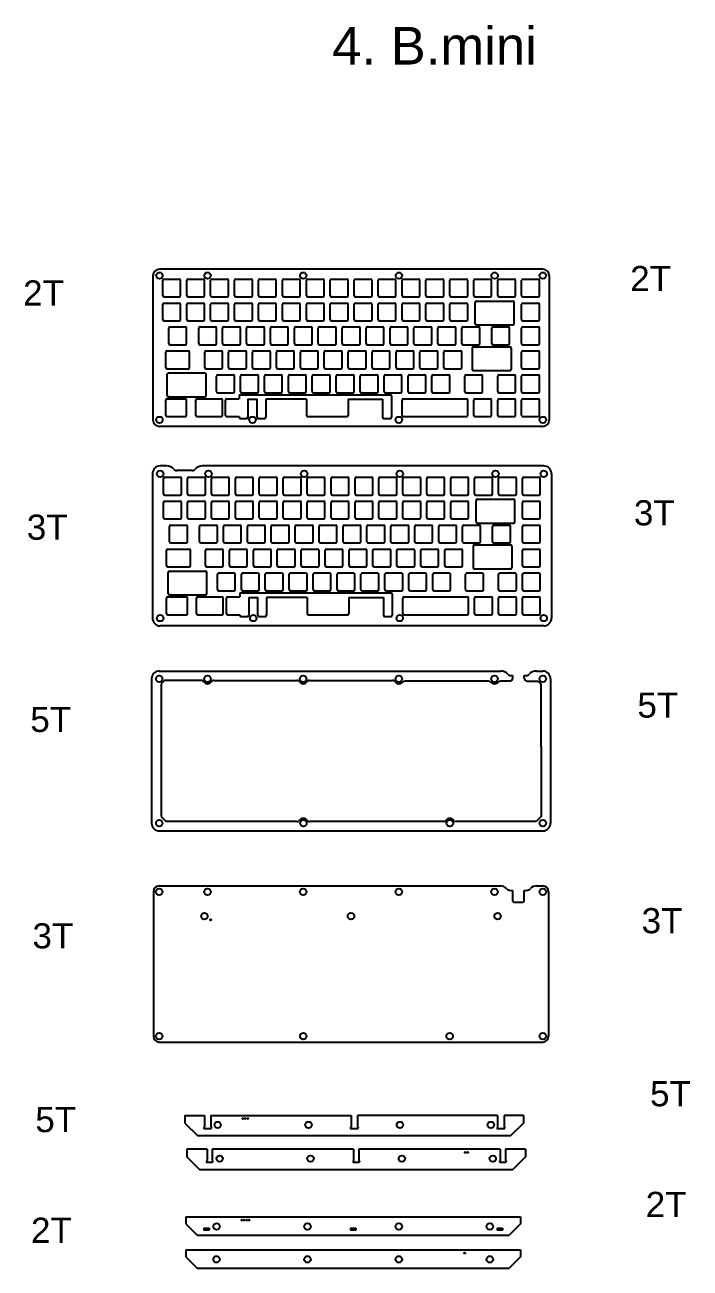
# Model space of a CAD drawing. Header units: millimetres. Extents: x 274 to 3232, y 733 to 1752.
# Drawn here: x 1995 to 2525, y 746 to 1735 of the extents above; entities that cross this region are included whole.
import ezdxf

# ---------------------------------------------------------------- set-up
doc = ezdxf.new("R2010")
doc.units = ezdxf.units.MM
doc.styles.get("Standard").update_dxf_attribs({"font": 'arial.ttf'})

# ---------------------------------------------------------------- blocks, each defined once
blk = doc.blocks.new('switch hole for acrylic')
for p, q in [((-7.1, -6.1), (-7.1, 6.1)), ((-6.1, 7.1), (6.1, 7.1)), ((7.1, -6.1), (7.1, 6.1)), ((-6.1, -7.1), (6.1, -7.1))]:
    blk.add_line(p, q)
for centre, start, end in [((-6.1, 6.1), 90, 180), ((6.1, 6.1), 0, 90), ((-6.1, -6.1), 180, 270), ((6.1, -6.1), 270, 0)]:
    blk.add_arc(centre, 1, start, end)

msp = doc.modelspace()

# ---------------------------------------------------------------- linework, layer by layer
for p, q in [((2096.87, 1535.83), (2096.87, 1421.03)), ((2407.37, 1540.93), (2101.97, 1540.93)), ((2412.47, 1535.83), (2412.47, 1421.03)), ((2353.53, 1497.6), (2353.53, 1514.54)), ((2354.53, 1515.54), (2383.41, 1515.54)), ((2384.41, 1497.6), (2384.41, 1514.54)), ((2354.53, 1496.6), (2383.41, 1496.6)), ((2107.08, 1462.76), (2107.08, 1474.96)), ((2108.08, 1475.96), (2125.04, 1475.96)), ((2126.04, 1462.76), (2126.04, 1474.96)), ((2351.15, 1478.21), (2351.15, 1461.27)), ((2352.15, 1479.21), (2381.03, 1479.21)), ((2382.03, 1478.21), (2382.03, 1461.27)), ((2108.08, 1461.76), (2125.04, 1461.76)), ((2108.26, 1440.45), (2108.26, 1457.39)), ((2109.26, 1458.39), (2138.14, 1458.39)), ((2139.14, 1440.45), (2139.14, 1457.39)), ((2352.15, 1460.27), (2381.03, 1460.27)), ((2107.08, 1424.66), (2107.08, 1436.86)), ((2108.08, 1437.86), (2122.66, 1437.86)), ((2109.26, 1439.45), (2138.14, 1439.45)), ((2123.66, 1424.66), (2123.66, 1436.86)), ((2130.89, 1424.66), (2130.89, 1436.86)), ((2131.89, 1437.86), (2151.23, 1437.86)), ((2152.23, 1424.66), (2152.23, 1436.86)), ((2154.7, 1424.66), (2154.7, 1436.86)), ((2155.7, 1437.86), (2165.44, 1437.86)), ((2165.44, 1440.11), (2165.44, 1437.86)), ((2166.44, 1441.11), (2285.74, 1441.11)), ((2172.44, 1437.46), (2172.44, 1423.23)), ((2172.44, 1437.46), (2179.73, 1437.46)), ((2179.73, 1423.23), (2179.73, 1437.46)), ((2186.73, 1437.46), (2186.73, 1423.23)), ((2218.99, 1437.46), (2186.73, 1437.46)), ((2218.99, 1437.46), (2218.99, 1424.66)), ((2252.24, 1437.46), (2252.24, 1424.66)), ((2252.24, 1437.46), (2279.74, 1437.46)), ((2279.74, 1437.46), (2279.74, 1423.23)), ((2286.74, 1440.11), (2286.74, 1423.23)), ((2295.19, 1424.66), (2295.19, 1436.86)), ((2296.19, 1437.86), (2346.49, 1437.86)), ((2347.49, 1424.66), (2347.49, 1436.86)), ((2407.37, 1415.93), (2101.97, 1415.93)), ((2108.08, 1423.66), (2122.66, 1423.66)), ((2131.89, 1423.66), (2151.23, 1423.66)), ((2155.7, 1423.66), (2165.44, 1423.66)), ((2165.44, 1423.66), (2165.44, 1423.23)), ((2166.44, 1422.23), (2171.44, 1422.23)), ((2180.73, 1422.23), (2185.73, 1422.23)), ((2219.99, 1423.66), (2251.24, 1423.66)), ((2280.74, 1422.23), (2285.74, 1422.23)), ((2296.19, 1423.66), (2346.49, 1423.66)), ((2096.42, 1378.23), (2096.42, 1263.43)), ((2107.66, 1384.43), (2102.62, 1384.43)), ((2128.14, 1380.83), (2115.79, 1380.83)), ((2408.02, 1384.43), (2136.27, 1384.43)), ((2414.22, 1378.23), (2414.22, 1263.43)), ((2354.18, 1340), (2354.18, 1356.94)), ((2355.18, 1357.94), (2384.05, 1357.94)), ((2385.05, 1340), (2385.05, 1356.94)), ((2355.18, 1339), (2384.05, 1339)), ((2107.72, 1305.15), (2107.72, 1317.35)), ((2108.72, 1318.35), (2125.68, 1318.35)), ((2126.68, 1305.15), (2126.68, 1317.35)), ((2351.8, 1320.61), (2351.8, 1303.67)), ((2352.8, 1321.61), (2381.67, 1321.61)), ((2382.67, 1320.61), (2382.67, 1303.67)), ((2108.72, 1304.15), (2125.68, 1304.15)), ((2108.91, 1282.85), (2108.91, 1299.79)), ((2109.91, 1300.79), (2138.78, 1300.79)), ((2139.78, 1282.85), (2139.78, 1299.79)), ((2352.8, 1302.67), (2381.67, 1302.67)), ((2107.72, 1267.05), (2107.72, 1279.25)), ((2108.72, 1280.25), (2123.3, 1280.25)), ((2109.91, 1281.85), (2138.78, 1281.85)), ((2124.3, 1267.05), (2124.3, 1279.25)), ((2131.53, 1267.05), (2131.53, 1279.25)), ((2132.53, 1280.25), (2151.88, 1280.25)), ((2152.88, 1267.05), (2152.88, 1279.25)), ((2155.35, 1267.05), (2155.35, 1279.25)), ((2156.35, 1280.25), (2166.09, 1280.25)), ((2166.09, 1282.51), (2166.09, 1280.25)), ((2167.09, 1283.51), (2286.39, 1283.51)), ((2173.09, 1279.85), (2173.09, 1265.63)), ((2173.09, 1279.85), (2180.38, 1279.85)), ((2180.38, 1265.63), (2180.38, 1279.85)), ((2187.38, 1279.85), (2187.38, 1265.63)), ((2219.64, 1279.85), (2187.38, 1279.85)), ((2219.64, 1279.85), (2219.64, 1267.05)), ((2252.89, 1279.85), (2252.89, 1267.05)), ((2252.89, 1279.85), (2280.39, 1279.85)), ((2280.39, 1279.85), (2280.39, 1265.63)), ((2287.39, 1282.51), (2287.39, 1265.63)), ((2295.84, 1267.05), (2295.84, 1279.25)), ((2296.84, 1280.25), (2347.14, 1280.25)), ((2348.14, 1267.05), (2348.14, 1279.25)), ((2108.72, 1266.05), (2123.3, 1266.05)), ((2132.53, 1266.05), (2151.88, 1266.05)), ((2156.35, 1266.05), (2166.09, 1266.05)), ((2166.09, 1266.05), (2166.09, 1265.63)), ((2220.64, 1266.05), (2251.89, 1266.05)), ((2296.84, 1266.05), (2347.14, 1266.05)), ((2408.02, 1257.23), (2102.62, 1257.23)), ((2167.09, 1264.63), (2172.09, 1264.63)), ((2181.38, 1264.63), (2186.38, 1264.63)), ((2281.39, 1264.63), (2286.39, 1264.63)), ((2101.91, 1221.29), (2373.66, 1221.29)), ((2381.79, 1217.7), (2383.46, 1217.7)), ((2383.46, 1215.79), (2383.46, 1217.7)), ((2392.46, 1215.79), (2392.46, 1217.7)), ((2392.46, 1217.7), (2394.14, 1217.7)), ((2402.27, 1221.29), (2407.31, 1221.29)), ((2095.71, 1215.09), (2095.71, 1100.29)), ((2105.93, 1213.69), (2103.46, 1211.22)), ((2103.46, 1211.22), (2103.46, 1105.44)), ((2135.24, 1213.69), (2105.93, 1213.69)), ((2145.39, 1213.69), (2211.44, 1213.69)), ((2221.59, 1213.69), (2287.64, 1213.69)), ((2364.17, 1213.29), (2297.45, 1213.29)), ((2380.96, 1213.29), (2373.65, 1213.29)), ((2394.96, 1213.29), (2403.55, 1213.29)), ((2403.55, 1213.29), (2405.61, 1211.23)), ((2405.61, 1211.23), (2405.61, 1162.88)), ((2413.51, 1215.09), (2413.51, 1100.29)), ((2406.01, 1161.14), (2406.01, 1105.69)), ((2103.46, 1105.44), (2107.41, 1101.49)), ((2211.51, 1101.49), (2107.41, 1101.49)), ((2329.1, 1101.49), (2221.71, 1101.49)), ((2401.91, 1101.59), (2337.25, 1101.59)), ((2406.01, 1105.69), (2401.91, 1101.59)), ((2101.91, 1094.09), (2407.31, 1094.09)), ((2101.85, 1050.36), (2373.59, 1050.36)), ((2402.21, 1050.36), (2407.25, 1050.36)), ((2097.15, 1045.66), (2097.15, 930.86)), ((2381.73, 1046.77), (2383.4, 1046.77)), ((2383.4, 1038.27), (2383.4, 1046.77)), ((2392.4, 1038.27), (2392.4, 1046.77)), ((2392.4, 1046.77), (2394.08, 1046.77)), ((2411.95, 1045.66), (2411.95, 930.86)), ((2391.4, 1037.27), (2384.4, 1037.27)), ((2101.85, 926.16), (2407.25, 926.16))]:
    msp.add_line(p, q)
at = {"color": 1}
for p, q in [((2122.34, 867.71), (2137.79, 867.71)), ((2122.34, 867.71), (2122.34, 861.71)), ((2122.34, 861.71), (2132.34, 851.71)), ((2137.79, 867.71), (2137.79, 858.71)), ((2142.89, 867.71), (2254.57, 867.71)), ((2142.89, 867.71), (2142.89, 858.71)), ((2254.57, 867.71), (2254.57, 858.71)), ((2371.34, 867.71), (2259.67, 867.71)), ((2259.67, 867.71), (2259.67, 858.71)), ((2371.34, 867.71), (2371.34, 858.71)), ((2391.89, 867.71), (2376.44, 867.71)), ((2376.44, 867.71), (2376.44, 858.71)), ((2391.89, 861.71), (2381.89, 851.71)), ((2391.89, 867.71), (2391.89, 861.71)), ((2132.34, 851.71), (2381.89, 851.71)), ((2137.29, 858.12), (2137.29, 857.61)), ((2137.79, 858.71), (2137.35, 858.27)), ((2142.99, 857.21), (2137.69, 857.21)), ((2142.89, 858.71), (2143.33, 858.27)), ((2143.39, 858.12), (2143.39, 857.61)), ((2254.07, 858.12), (2254.07, 857.61)), ((2254.57, 858.71), (2254.13, 858.27)), ((2259.77, 857.21), (2254.47, 857.21)), ((2259.67, 858.71), (2260.11, 858.27)), ((2260.17, 858.12), (2260.17, 857.61)), ((2370.84, 858.12), (2370.84, 857.61)), ((2371.34, 858.71), (2370.9, 858.27)), ((2376.54, 857.21), (2371.24, 857.21)), ((2376.44, 858.71), (2376.88, 858.27)), ((2376.94, 858.12), (2376.94, 857.61)), ((2123.93, 840.86), (2123.93, 834.86)), ((2139.88, 840.86), (2123.93, 840.86)), ((2139.88, 840.86), (2139.88, 831.86)), ((2256.65, 840.86), (2143.98, 840.86)), ((2143.98, 840.86), (2143.98, 831.86)), ((2256.65, 840.86), (2256.65, 831.86)), ((2373.43, 840.86), (2260.75, 840.86)), ((2260.75, 840.86), (2260.75, 831.86)), ((2373.43, 840.86), (2373.43, 831.86)), ((2393.48, 840.86), (2377.53, 840.86)), ((2377.53, 840.86), (2377.53, 831.86)), ((2393.48, 840.86), (2393.48, 834.86)), ((2123.93, 834.86), (2133.93, 824.86)), ((2139.38, 831.28), (2139.38, 830.76)), ((2139.88, 831.86), (2139.44, 831.42)), ((2143.98, 831.86), (2144.42, 831.42)), ((2144.48, 831.28), (2144.48, 830.76)), ((2256.15, 831.28), (2256.15, 830.76)), ((2256.65, 831.86), (2256.21, 831.42)), ((2260.75, 831.86), (2261.19, 831.42)), ((2261.25, 831.28), (2261.25, 830.76)), ((2372.93, 831.28), (2372.93, 830.76)), ((2373.43, 831.86), (2372.99, 831.42)), ((2377.53, 831.86), (2377.97, 831.42)), ((2378.03, 831.28), (2378.03, 830.76)), ((2393.48, 834.86), (2383.48, 824.86)), ((2133.93, 824.86), (2383.48, 824.86)), ((2144.08, 830.36), (2139.78, 830.36)), ((2260.85, 830.36), (2256.55, 830.36)), ((2377.63, 830.36), (2373.33, 830.36)), ((2123.04, 786.95), (2389.59, 786.95)), ((2123.04, 786.95), (2123.04, 781.57)), ((2123.04, 781.57), (2132.16, 772.45)), ((2389.59, 781.57), (2380.47, 772.45)), ((2389.59, 786.95), (2389.59, 781.57)), ((2132.16, 772.45), (2380.47, 772.45)), ((2137.44, 778), (2137.44, 776.4)), ((2137.44, 778), (2141.64, 778)), ((2141.64, 776.4), (2137.44, 776.4)), ((2141.64, 778), (2141.64, 776.4)), ((2254.21, 778), (2254.21, 776.4)), ((2254.21, 778), (2258.41, 778)), ((2258.41, 776.4), (2254.21, 776.4)), ((2258.41, 778), (2258.41, 776.4)), ((2370.99, 778), (2370.99, 776.4)), ((2370.99, 778), (2375.19, 778)), ((2375.19, 776.4), (2370.99, 776.4)), ((2375.19, 778), (2375.19, 776.4)), ((2123.04, 760.76), (2389.59, 760.76)), ((2123.04, 760.76), (2123.04, 755.38)), ((2123.04, 755.38), (2132.16, 746.26)), ((2389.59, 755.38), (2380.47, 746.26)), ((2389.59, 760.76), (2389.59, 755.38)), ((2132.16, 746.26), (2380.47, 746.26))]:
    msp.add_line(p, q, dxfattribs=at)
for centre, radius in [((2101.97, 1535.83), 2.6), ((2140.37, 1535.83), 2.6), ((2216.57, 1535.83), 2.6), ((2292.77, 1535.83), 2.6), ((2368.97, 1535.83), 2.6), ((2407.37, 1535.83), 2.6), ((2101.97, 1421.03), 2.6), ((2176.09, 1421.03), 2.6), ((2292.68, 1421.03), 2.6), ((2407.37, 1421.03), 2.6), ((2102.62, 1378.23), 2.6), ((2141.02, 1378.23), 2.6), ((2217.22, 1378.23), 2.6), ((2293.42, 1378.23), 2.6), ((2369.62, 1378.23), 2.6), ((2408.02, 1378.23), 2.6), ((2102.62, 1263.43), 2.6), ((2176.73, 1263.43), 2.6), ((2293.32, 1263.43), 2.6), ((2408.02, 1263.43), 2.6), ((2101.91, 1215.09), 2.6), ((2140.31, 1215.09), 2.6), ((2216.51, 1215.09), 2.6), ((2292.71, 1215.09), 2.6), ((2368.91, 1215.09), 2.6), ((2407.31, 1215.09), 2.6), ((2101.91, 1100.29), 2.6), ((2216.61, 1100.29), 2.6), ((2333.19, 1100.29), 2.6), ((2407.31, 1100.29), 2.6), ((2101.85, 1045.66), 2.6), ((2140.25, 1045.66), 2.6), ((2216.45, 1045.66), 2.6), ((2292.65, 1045.66), 2.6), ((2368.85, 1045.66), 2.6), ((2407.25, 1045.66), 2.6), ((2137.78, 1026.31), 2.6), ((2254.55, 1026.31), 2.6), ((2371.33, 1026.31), 2.6), ((2142.78, 1023.31), 0.5), ((2101.85, 930.86), 2.6), ((2216.55, 930.86), 2.6), ((2333.13, 930.86), 2.6), ((2407.25, 930.86), 2.6)]:
    msp.add_circle(centre, radius)
for centre, radius in [((2148.35, 860.21), 2.55), ((2168.35, 865.21), 0.4), ((2170.35, 865.21), 0.4), ((2172.35, 865.21), 0.4), ((2220.73, 860.21), 2.55), ((2293.51, 860.21), 2.55), ((2365.89, 860.21), 2.55), ((2149.94, 833.36), 2.55), ((2222.31, 833.36), 2.55), ((2295.09, 833.36), 2.55), ((2345.47, 838.36), 0.4), ((2347.47, 838.36), 0.4), ((2367.47, 833.36), 2.55), ((2147.55, 779.45), 2.6), ((2167.55, 784.45), 0.4), ((2169.55, 784.45), 0.4), ((2171.55, 784.45), 0.4), ((2173.55, 784.45), 0.4), ((2219.92, 779.45), 2.6), ((2292.7, 779.45), 2.6), ((2365.08, 779.45), 2.6), ((2147.55, 753.26), 2.6), ((2219.92, 753.26), 2.6), ((2292.7, 753.26), 2.6), ((2345.08, 758.26), 0.4), ((2365.08, 753.26), 2.6)]:
    msp.add_circle(centre, radius, dxfattribs=at)
for centre, radius, start, end in [((2101.97, 1535.83), 5.1, 90, 180), ((2407.37, 1535.83), 5.1, 0, 90), ((2354.53, 1514.54), 1, 90, 180), ((2383.41, 1514.54), 1, 360, 90), ((2354.53, 1497.6), 1, 180, 270), ((2383.41, 1497.6), 1, 270, 0), ((2108.08, 1474.96), 1, 90, 180), ((2125.04, 1474.96), 1, 0, 90), ((2352.15, 1478.21), 1, 90, 180), ((2381.03, 1478.21), 1, 0, 90), ((2108.08, 1462.76), 1, 180, 270), ((2109.26, 1457.39), 1, 90, 180), ((2125.04, 1462.76), 1, 270, 0), ((2138.14, 1457.39), 1, 360, 90), ((2352.15, 1461.27), 1, 180, 270), ((2381.03, 1461.27), 1, 270, 0), ((2108.08, 1436.86), 1, 90, 180), ((2109.26, 1440.45), 1, 180, 270), ((2122.66, 1436.86), 1, 0, 90), ((2131.89, 1436.86), 1, 90, 180), ((2138.14, 1440.45), 1, 270, 360), ((2151.23, 1436.86), 1, 0, 90), ((2155.7, 1436.86), 1, 90, 180), ((2166.44, 1440.11), 1, 90, 180), ((2285.74, 1440.11), 1, 0, 90), ((2296.19, 1436.86), 1, 90, 180), ((2346.49, 1436.86), 1, 0, 90), ((2108.08, 1424.66), 1, 180, 270), ((2122.66, 1424.66), 1, 270, 0), ((2131.89, 1424.66), 1, 180, 270), ((2151.23, 1424.66), 1, 270, 0), ((2155.7, 1424.66), 1, 180, 270), ((2219.99, 1424.66), 1, 180, 270), ((2251.24, 1424.66), 1, 270, 0), ((2296.19, 1424.66), 1, 180, 270), ((2346.49, 1424.66), 1, 270, 0), ((2101.97, 1421.03), 5.1, 180, 270), ((2166.44, 1423.23), 1, 180, 270), ((2171.44, 1423.23), 1, 270, 0), ((2180.73, 1423.23), 1, 180, 270), ((2185.73, 1423.23), 1, 270, 0), ((2280.74, 1423.23), 1, 180, 270), ((2285.74, 1423.23), 1, 270, 0), ((2407.37, 1421.03), 5.1, 270, 0), ((2102.62, 1378.23), 6.2, 90, 180), ((2107.66, 1376.43), 8, 42.32833, 90), ((2115.79, 1383.83), 3, 222.32833, 270), ((2128.14, 1383.83), 3, 270, 317.67167), ((2136.27, 1376.43), 8, 90, 137.67167), ((2408.02, 1378.23), 6.2, 0, 90), ((2355.18, 1356.94), 1, 90, 180), ((2384.05, 1356.94), 1, 360, 90), ((2355.18, 1340), 1, 180, 270), ((2384.05, 1340), 1, 270, 0), ((2108.72, 1317.35), 1, 90, 180), ((2125.68, 1317.35), 1, 0, 90), ((2352.8, 1320.61), 1, 90, 180), ((2381.67, 1320.61), 1, 0, 90), ((2108.72, 1305.15), 1, 180, 270), ((2109.91, 1299.79), 1, 90, 180), ((2125.68, 1305.15), 1, 270, 0), ((2138.78, 1299.79), 1, 360, 90), ((2352.8, 1303.67), 1, 180, 270), ((2381.67, 1303.67), 1, 270, 0), ((2108.72, 1279.25), 1, 90, 180), ((2109.91, 1282.85), 1, 180, 270), ((2123.3, 1279.25), 1, 0, 90), ((2132.53, 1279.25), 1, 90, 180), ((2138.78, 1282.85), 1, 270, 360), ((2151.88, 1279.25), 1, 0, 90), ((2156.35, 1279.25), 1, 90, 180), ((2167.09, 1282.51), 1, 90, 180), ((2286.39, 1282.51), 1, 0, 90), ((2296.84, 1279.25), 1, 90, 180), ((2347.14, 1279.25), 1, 0, 90), ((2108.72, 1267.05), 1, 180, 270), ((2123.3, 1267.05), 1, 270, 0), ((2132.53, 1267.05), 1, 180, 270), ((2151.88, 1267.05), 1, 270, 0), ((2156.35, 1267.05), 1, 180, 270), ((2220.64, 1267.05), 1, 180, 270), ((2251.89, 1267.05), 1, 270, 0), ((2296.84, 1267.05), 1, 180, 270), ((2347.14, 1267.05), 1, 270, 0), ((2102.62, 1263.43), 6.2, 180, 270), ((2167.09, 1265.63), 1, 180, 270), ((2172.09, 1265.63), 1, 270, 0), ((2181.38, 1265.63), 1, 180, 270), ((2186.38, 1265.63), 1, 270, 0), ((2281.39, 1265.63), 1, 180, 270), ((2286.39, 1265.63), 1, 270, 0), ((2408.02, 1263.43), 6.2, 270, 0), ((2101.91, 1215.09), 6.2, 90, 180), ((2373.66, 1213.29), 8, 42.32833, 90), ((2381.79, 1220.7), 3, 222.32833, 270), ((2394.14, 1220.7), 3, 270, 317.67167), ((2402.27, 1213.29), 8, 90, 137.67167), ((2407.31, 1215.09), 6.2, 0, 90), ((2135.24, 1211.19), 2.5, 37.54433, 90), ((2140.31, 1215.09), 3.9, 217.54433, 322.45567), ((2145.39, 1211.19), 2.5, 90, 142.45567), ((2211.44, 1211.19), 2.5, 37.54433, 90), ((2216.51, 1215.09), 3.9, 217.54433, 322.45567), ((2221.59, 1211.19), 2.5, 90, 142.45567), ((2287.64, 1211.19), 2.5, 37.54433, 90), ((2292.71, 1215.09), 3.9, 217.54433, 317.78806), ((2297.45, 1210.79), 2.5, 90, 137.78806), ((2364.17, 1210.79), 2.5, 42.21194, 90), ((2368.91, 1215.09), 3.9, 222.21194, 317.78806), ((2373.65, 1210.79), 2.5, 90, 137.78806), ((2380.96, 1215.79), 2.5, 270, 0), ((2394.96, 1215.79), 2.5, 180, 270), ((2407.61, 1162.88), 2, 180, 205.84193), ((2404.01, 1161.14), 2, 0, 25.84193), ((2101.91, 1100.29), 6.2, 180, 270), ((2211.51, 1103.99), 2.5, 270, 324.03425), ((2216.61, 1100.29), 3.8, 35.96575, 144.03425), ((2221.71, 1103.99), 2.5, 215.96575, 270), ((2329.1, 1102.79), 1.3, 270, 339.77773), ((2332.66, 1101.48), 2.5, 114.12196, 159.77773), ((2333.19, 1100.29), 3.8, 65.87804, 114.12196), ((2333.73, 1101.48), 2.5, 21.8377, 65.87804), ((2337.25, 1102.89), 1.3, 201.8377, 270), ((2407.31, 1100.29), 6.2, 270, 0), ((2101.85, 1045.66), 4.7, 90, 180), ((2373.59, 1043.86), 6.5, 42.32833, 90), ((2402.21, 1043.86), 6.5, 90, 137.67167), ((2407.25, 1045.66), 4.7, 0, 90), ((2381.73, 1051.27), 4.5, 222.32833, 270), ((2394.08, 1051.27), 4.5, 270, 317.67167), ((2384.4, 1038.27), 1, 180, 270), ((2391.4, 1038.27), 1, 270, 0), ((2101.85, 930.86), 4.7, 180, 270), ((2407.25, 930.86), 4.7, 270, 0)]:
    msp.add_arc(centre, radius, start, end)
for centre, radius, start, end in [((2137.49, 858.12), 0.2, 135, 180), ((2137.69, 857.61), 0.4, 180, 270), ((2142.99, 857.61), 0.4, 270, 0), ((2143.19, 858.12), 0.2, 0, 45), ((2254.27, 858.12), 0.2, 135, 180), ((2254.47, 857.61), 0.4, 180, 270), ((2259.77, 857.61), 0.4, 270, 0), ((2259.97, 858.12), 0.2, 0, 45), ((2371.04, 858.12), 0.2, 135, 180), ((2371.24, 857.61), 0.4, 180, 270), ((2376.54, 857.61), 0.4, 270, 0), ((2376.74, 858.12), 0.2, 0, 45), ((2139.58, 831.28), 0.2, 135, 180), ((2144.28, 831.28), 0.2, 0, 45), ((2256.35, 831.28), 0.2, 135, 180), ((2261.05, 831.28), 0.2, 0, 45), ((2373.13, 831.28), 0.2, 135, 180), ((2377.83, 831.28), 0.2, 0, 45), ((2139.78, 830.76), 0.4, 180, 270), ((2144.08, 830.76), 0.4, 270, 0), ((2256.55, 830.76), 0.4, 180, 270), ((2260.85, 830.76), 0.4, 270, 0), ((2373.33, 830.76), 0.4, 180, 270), ((2377.63, 830.76), 0.4, 270, 0)]:
    msp.add_arc(centre, radius, start, end, dxfattribs=at)

# ---------------------------------------------------------------- block references
for p in [(2111.79, 1526.01), (2130.84, 1526.01), (2149.89, 1526.01), (2168.94, 1526.01), (2187.99, 1526.01), (2207.04, 1526.01), (2226.09, 1526.01), (2245.14, 1526.01), (2264.19, 1526.01), (2283.24, 1526.01), (2302.29, 1526.01), (2321.34, 1526.01), (2340.39, 1526.01), (2359.44, 1526.01), (2378.49, 1526.01), (2397.54, 1526.01), (2111.79, 1506.96), (2130.84, 1506.96), (2149.89, 1506.96), (2168.94, 1506.96), (2187.99, 1506.96), (2207.04, 1506.96), (2226.09, 1506.96), (2245.14, 1506.96), (2264.19, 1506.96), (2283.24, 1506.96), (2302.29, 1506.96), (2321.34, 1506.96), (2340.39, 1506.96), (2397.54, 1506.96), (2116.56, 1487.91), (2140.37, 1487.91), (2159.42, 1487.91), (2178.47, 1487.91), (2197.52, 1487.91), (2216.57, 1487.91), (2235.62, 1487.91), (2254.67, 1487.91), (2273.72, 1487.91), (2292.77, 1487.91), (2311.82, 1487.91), (2330.87, 1487.91), (2349.92, 1487.91), (2373.73, 1487.91), (2397.54, 1487.91), (2145.13, 1468.86), (2164.18, 1468.86), (2183.23, 1468.86), (2202.28, 1468.86), (2221.33, 1468.86), (2240.38, 1468.86), (2259.43, 1468.86), (2278.48, 1468.86), (2297.53, 1468.86), (2316.58, 1468.86), (2335.63, 1468.86), (2397.54, 1468.86), (2154.66, 1449.81), (2173.71, 1449.81), (2192.76, 1449.81), (2211.81, 1449.81), (2230.86, 1449.81), (2249.91, 1449.81), (2268.96, 1449.81), (2288.01, 1449.81), (2307.06, 1449.81), (2326.11, 1449.81), (2352.3, 1449.81), (2378.49, 1449.81), (2397.54, 1449.81), (2359.44, 1430.76), (2378.49, 1430.76), (2397.54, 1430.76), (2112.44, 1368.4), (2131.49, 1368.4), (2150.54, 1368.4), (2169.59, 1368.4), (2188.64, 1368.4), (2207.69, 1368.4), (2226.74, 1368.4), (2245.79, 1368.4), (2264.84, 1368.4), (2283.89, 1368.4), (2302.94, 1368.4), (2321.99, 1368.4), (2341.04, 1368.4), (2360.09, 1368.4), (2379.14, 1368.4), (2398.19, 1368.4), (2112.44, 1349.35), (2131.49, 1349.35), (2150.54, 1349.35), (2169.59, 1349.35), (2188.64, 1349.35), (2207.69, 1349.35), (2226.74, 1349.35), (2245.79, 1349.35), (2264.84, 1349.35), (2283.89, 1349.35), (2302.94, 1349.35), (2321.99, 1349.35), (2341.04, 1349.35), (2398.19, 1349.35), (2117.2, 1330.3), (2141.02, 1330.3), (2160.07, 1330.3), (2179.12, 1330.3), (2198.17, 1330.3), (2217.22, 1330.3), (2236.27, 1330.3), (2255.32, 1330.3), (2274.37, 1330.3), (2293.42, 1330.3), (2312.47, 1330.3), (2331.52, 1330.3), (2350.57, 1330.3), (2374.38, 1330.3), (2398.19, 1330.3), (2145.78, 1311.25), (2164.83, 1311.25), (2183.88, 1311.25), (2202.93, 1311.25), (2221.98, 1311.25), (2241.03, 1311.25), (2260.08, 1311.25), (2279.13, 1311.25), (2298.18, 1311.25), (2317.23, 1311.25), (2336.28, 1311.25), (2398.19, 1311.25), (2155.3, 1292.2), (2174.35, 1292.2), (2193.4, 1292.2), (2212.45, 1292.2), (2231.5, 1292.2), (2250.55, 1292.2), (2269.6, 1292.2), (2288.65, 1292.2), (2307.7, 1292.2), (2326.75, 1292.2), (2352.95, 1292.2), (2379.14, 1292.2), (2398.19, 1292.2), (2360.09, 1273.15), (2379.14, 1273.15), (2398.19, 1273.15)]:
    msp.add_blockref('switch hole for acrylic', p)

# ---------------------------------------------------------------- texts
for s, width, insert, char_height, attachment_point in [('4. B.mini', 175.0716, (2239.52, 1733.75), 30, 1), ('2T', 25.1771, (2476.88, 1543.49), 20, 1), ('2T', 25.1771, (1993.41, 1532.07), 20, 1), ('3T', 22.6479, (2479.82, 1357.16), 20, 1), ('3T', 22.6479, (1996.35, 1345.74), 20, 1), ('5T', 64.2137, (2482.6, 1204.2), 20, 1), ('5T', 64.2137, (1999.13, 1192.79), 20, 1), ('3T', 1.8043, (2518.57, 1032.68), 20, 3), ('3T', 1.8043, (2000.87, 1020.65), 20, 1)]:
    msp.add_mtext_dynamic_manual_height_columns(s, width=width, gutter_width=12.5, heights=[0], dxfattribs=dict(insert=insert, char_height=char_height, attachment_point=attachment_point))
at = {"color": 1, "char_height": 20, "attachment_point": 1}
for s, width, insert in [('5T', 0.8037, (2492.69, 895.02)), ('5T', 0.8037, (2003.14, 874.44)), ('2T', 25.1771, (2489.23, 806.96)), ('2T', 25.1771, (1999.69, 786.38))]:
    msp.add_mtext_dynamic_manual_height_columns(s, width=width, gutter_width=12.5, heights=[0], dxfattribs=dict(at, insert=insert))

doc.saveas('drawing.dxf')
